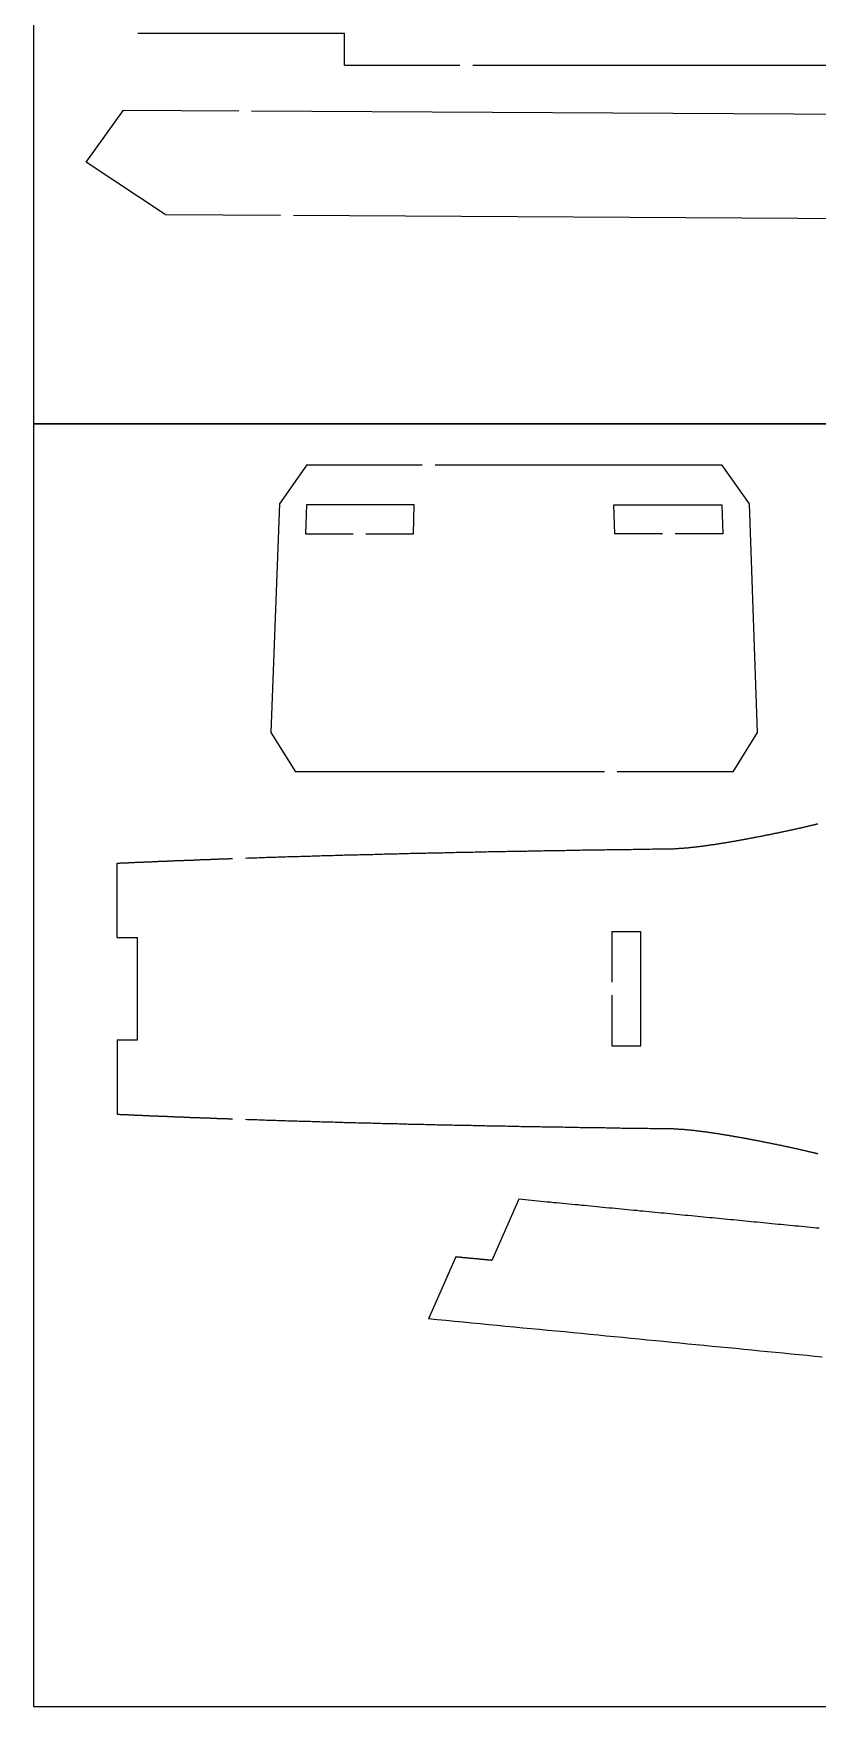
# Model space of a CAD drawing. Extents: x -513 to 387, y 75 to 375.
# Drawn here: x -512.8 to -451.7, y 75.3 to 205.7 of the extents above; entities that cross this region are included whole.
import ezdxf

# ---------------------------------------------------------------- set-up
doc = ezdxf.new("R2010")
doc.units = 0
doc.layers.get('0').update_dxf_attribs({"linetype": 'CONTINUOUS'})
doc.layers.add('CADRE', color=1, linetype='CONTINUOUS')

msp = doc.modelspace()

# ---------------------------------------------------------------- linework, layer by layer
for p, q in [((-488.57, 205.68), (-504.68, 205.68)), ((-488.57, 203.2), (-488.57, 205.68)), ((-488.57, 203.2), (-479.57, 203.2)), ((-478.57, 203.2), (-433.83, 203.2)), ((-508.71, 195.65), (-505.81, 199.71)), ((-505.81, 199.71), (-496.81, 199.65)), ((-495.81, 199.65), (-426.81, 199.25)), ((-502.55, 191.57), (-508.71, 195.65)), ((-502.55, 191.57), (-493.55, 191.51)), ((-492.55, 191.51), (-423.55, 191.11)), ((-491.51, 172.05), (-493.65, 169.01)), ((-491.51, 172.05), (-482.51, 172.05)), ((-481.51, 172.05), (-459.18, 172.05)), ((-459.18, 172.05), (-457.04, 169.01)), ((-493.65, 169.01), (-494.3, 151.18)), ((-491.53, 168.93), (-491.62, 166.67)), ((-483.13, 168.93), (-491.53, 168.93)), ((-483.18, 166.67), (-483.13, 168.93)), ((-467.57, 168.93), (-459.16, 168.93)), ((-467.51, 166.67), (-467.57, 168.93)), ((-459.16, 168.93), (-459.08, 166.67)), ((-457.04, 169.01), (-456.4, 151.18)), ((-491.62, 166.67), (-487.9, 166.67)), ((-486.9, 166.67), (-483.18, 166.67)), ((-463.79, 166.67), (-467.51, 166.67)), ((-459.08, 166.67), (-462.79, 166.67)), ((-494.3, 151.18), (-492.38, 148.13)), ((-456.4, 151.18), (-458.31, 148.13)), ((-468.31, 148.13), (-492.38, 148.13)), ((-458.31, 148.13), (-467.31, 148.13)), ((-506.29, 135.2), (-506.29, 141)), ((-467.74, 135.68), (-465.47, 135.68)), ((-467.74, 135.68), (-467.74, 131.72)), ((-465.47, 126.76), (-465.47, 135.68)), ((-506.29, 135.2), (-504.7, 135.2)), ((-504.7, 127.23), (-504.7, 135.2)), ((-467.74, 130.72), (-467.74, 126.76)), ((-506.29, 127.23), (-504.7, 127.23)), ((-506.29, 127.23), (-506.29, 121.43)), ((-467.74, 126.76), (-465.47, 126.76)), ((-474.98, 114.8), (-477.09, 110.04)), ((-479.89, 110.31), (-482.02, 105.48))]:
    msp.add_line(p, q)
for points in [[(-463.28, 142.12, 0), (-463.24, 142.12, 0), (-463.2, 142.12, 0), (-463.16, 142.13, 0), (-463.12, 142.13, 0), (-463.08, 142.13, 0), (-463.04, 142.13, 0), (-463, 142.13, 0), (-462.96, 142.13, 0), (-462.92, 142.13, 0), (-462.88, 142.13, 0), (-462.83, 142.14, 0), (-462.79, 142.14, 0), (-462.75, 142.14, 0), (-462.71, 142.14, 0), (-462.67, 142.15, 0), (-462.62, 142.15, 0), (-462.58, 142.15, 0), (-462.54, 142.15, 0), (-462.49, 142.16, 0), (-462.45, 142.16, 0), (-462.41, 142.16, 0), (-462.36, 142.16, 0), (-462.32, 142.17, 0), (-462.27, 142.17, 0), (-462.23, 142.17, 0), (-462.19, 142.18, 0), (-462.14, 142.18, 0), (-462.1, 142.19, 0), (-462.05, 142.19, 0), (-462.01, 142.19, 0), (-461.96, 142.2, 0), (-461.92, 142.2, 0), (-461.87, 142.21, 0), (-461.82, 142.21, 0), (-461.78, 142.21, 0), (-461.73, 142.22, 0), (-461.69, 142.22, 0), (-461.64, 142.23, 0), (-461.59, 142.23, 0), (-461.55, 142.24, 0), (-461.5, 142.24, 0), (-461.45, 142.25, 0), (-461.41, 142.25, 0), (-461.36, 142.26, 0), (-461.31, 142.26, 0), (-461.26, 142.27, 0), (-461.22, 142.27, 0), (-461.17, 142.28, 0), (-461.12, 142.28, 0), (-461.07, 142.29, 0), (-461.03, 142.29, 0), (-460.98, 142.3, 0), (-460.93, 142.31, 0), (-460.88, 142.31, 0), (-460.83, 142.32, 0), (-460.79, 142.32, 0), (-460.74, 142.33, 0), (-460.69, 142.34, 0), (-460.64, 142.34, 0), (-460.59, 142.35, 0), (-460.54, 142.36, 0), (-460.5, 142.36, 0), (-460.45, 142.37, 0), (-460.4, 142.38, 0), (-460.35, 142.38, 0), (-460.3, 142.39, 0), (-460.25, 142.4, 0), (-460.2, 142.4, 0), (-460.15, 142.41, 0), (-460.1, 142.42, 0), (-460.06, 142.42, 0), (-460.01, 142.43, 0), (-459.96, 142.44, 0), (-459.91, 142.45, 0), (-459.86, 142.45, 0), (-459.81, 142.46, 0), (-459.76, 142.47, 0), (-459.71, 142.47, 0), (-459.66, 142.48, 0), (-459.61, 142.49, 0), (-459.56, 142.5, 0), (-459.51, 142.5, 0), (-459.46, 142.51, 0), (-459.41, 142.52, 0), (-459.36, 142.53, 0), (-459.31, 142.54, 0), (-459.26, 142.54, 0), (-459.22, 142.55, 0), (-459.17, 142.56, 0), (-459.12, 142.57, 0), (-459.07, 142.58, 0), (-459.02, 142.58, 0), (-458.97, 142.59, 0), (-458.92, 142.6, 0), (-458.87, 142.61, 0), (-458.82, 142.62, 0), (-458.77, 142.62, 0), (-458.72, 142.63, 0), (-458.67, 142.64, 0), (-458.62, 142.65, 0), (-458.58, 142.66, 0), (-458.53, 142.67, 0), (-458.48, 142.67, 0), (-458.43, 142.68, 0), (-458.38, 142.69, 0), (-458.33, 142.7, 0), (-458.28, 142.71, 0), (-458.23, 142.72, 0), (-458.19, 142.72, 0), (-458.14, 142.73, 0), (-458.09, 142.74, 0), (-458.04, 142.75, 0), (-457.99, 142.76, 0), (-457.94, 142.77, 0), (-457.9, 142.78, 0), (-457.85, 142.78, 0), (-457.8, 142.79, 0), (-457.75, 142.8, 0), (-457.7, 142.81, 0), (-457.65, 142.82, 0), (-457.6, 142.83, 0), (-457.55, 142.84, 0), (-457.5, 142.85, 0), (-457.45, 142.86, 0), (-457.4, 142.87, 0), (-457.35, 142.87, 0), (-457.3, 142.88, 0), (-457.25, 142.89, 0), (-457.2, 142.9, 0), (-457.15, 142.91, 0), (-457.1, 142.92, 0), (-457.05, 142.93, 0), (-457, 142.94, 0), (-456.94, 142.95, 0), (-456.89, 142.96, 0), (-456.84, 142.97, 0), (-456.79, 142.98, 0), (-456.74, 142.99, 0), (-456.68, 143, 0), (-456.63, 143.01, 0), (-456.58, 143.02, 0), (-456.52, 143.03, 0), (-456.47, 143.04, 0), (-456.42, 143.05, 0), (-456.37, 143.06, 0), (-456.31, 143.07, 0), (-456.26, 143.08, 0), (-456.21, 143.09, 0), (-456.15, 143.1, 0), (-456.1, 143.11, 0), (-456.05, 143.12, 0), (-455.99, 143.13, 0), (-455.94, 143.14, 0), (-455.88, 143.16, 0), (-455.83, 143.16, 0), (-455.78, 143.18, 0), (-455.72, 143.19, 0), (-455.67, 143.2, 0), (-455.61, 143.21, 0), (-455.56, 143.22, 0), (-455.5, 143.23, 0), (-455.45, 143.24, 0), (-455.4, 143.25, 0), (-455.34, 143.26, 0), (-455.29, 143.27, 0), (-455.23, 143.28, 0), (-455.18, 143.3, 0), (-455.13, 143.31, 0), (-455.07, 143.32, 0), (-455.02, 143.33, 0), (-454.96, 143.34, 0), (-454.91, 143.35, 0), (-454.86, 143.36, 0), (-454.8, 143.37, 0), (-454.75, 143.38, 0), (-454.69, 143.4, 0), (-454.64, 143.41, 0), (-454.58, 143.42, 0), (-454.53, 143.43, 0), (-454.48, 143.44, 0), (-454.42, 143.45, 0), (-454.37, 143.46, 0), (-454.32, 143.47, 0), (-454.26, 143.49, 0), (-454.21, 143.5, 0), (-454.16, 143.51, 0), (-454.1, 143.52, 0), (-454.05, 143.53, 0), (-454, 143.54, 0), (-453.94, 143.56, 0), (-453.89, 143.57, 0), (-453.84, 143.58, 0), (-453.79, 143.59, 0), (-453.73, 143.6, 0), (-453.68, 143.61, 0), (-453.63, 143.62, 0), (-453.58, 143.63, 0), (-453.52, 143.65, 0), (-453.47, 143.66, 0), (-453.42, 143.67, 0), (-453.37, 143.68, 0), (-453.32, 143.69, 0), (-453.27, 143.7, 0), (-453.22, 143.72, 0), (-453.17, 143.73, 0), (-453.12, 143.74, 0), (-453.06, 143.75, 0), (-453.01, 143.76, 0), (-452.96, 143.77, 0), (-452.92, 143.78, 0), (-452.87, 143.79, 0), (-452.82, 143.81, 0), (-452.77, 143.82, 0), (-452.72, 143.83, 0), (-452.67, 143.84, 0), (-452.62, 143.85, 0), (-452.57, 143.86, 0), (-452.52, 143.87, 0), (-452.48, 143.88, 0), (-452.43, 143.9, 0), (-452.38, 143.91, 0), (-452.33, 143.92, 0), (-452.29, 143.93, 0)], [(-452.29, 143.93, 0), (-452.25, 143.94, 0), (-452.22, 143.95, 0), (-452.18, 143.96, 0), (-452.15, 143.96, 0), (-452.11, 143.97, 0), (-452.07, 143.98, 0), (-452.04, 143.99, 0), (-452, 144, 0), (-451.97, 144.01, 0), (-451.93, 144.01, 0), (-451.89, 144.02, 0), (-451.86, 144.03, 0), (-451.82, 144.04, 0), (-451.79, 144.05, 0), (-451.75, 144.06, 0), (-451.71, 144.06, 0), (-451.68, 144.07, 0)], [(-506.29, 141, 0), (-506.25, 141.01, 0), (-506.2, 141.01, 0), (-506.17, 141.01, 0), (-506.13, 141.01, 0), (-506.09, 141.01, 0), (-506.05, 141.01, 0), (-506.01, 141.02, 0), (-505.97, 141.02, 0), (-505.93, 141.02, 0), (-505.89, 141.02, 0), (-505.85, 141.02, 0), (-505.81, 141.03, 0), (-505.77, 141.03, 0), (-505.73, 141.03, 0), (-505.69, 141.03, 0), (-505.65, 141.03, 0), (-505.61, 141.03, 0), (-505.57, 141.04, 0), (-505.53, 141.04, 0), (-505.49, 141.04, 0), (-505.45, 141.04, 0), (-505.41, 141.04, 0), (-505.37, 141.05, 0), (-505.33, 141.05, 0), (-505.29, 141.05, 0), (-505.25, 141.05, 0), (-505.21, 141.05, 0), (-505.17, 141.06, 0), (-505.13, 141.06, 0), (-505.09, 141.06, 0), (-505.05, 141.06, 0), (-505.01, 141.06, 0), (-504.97, 141.06, 0), (-504.93, 141.06, 0), (-504.89, 141.07, 0), (-504.85, 141.07, 0), (-504.81, 141.07, 0), (-504.77, 141.07, 0), (-504.73, 141.07, 0), (-504.69, 141.08, 0), (-504.65, 141.08, 0), (-504.61, 141.08, 0), (-504.57, 141.08, 0), (-504.53, 141.08, 0), (-504.49, 141.09, 0), (-504.45, 141.09, 0), (-504.41, 141.09, 0), (-504.37, 141.09, 0), (-504.33, 141.09, 0), (-504.29, 141.09, 0), (-504.25, 141.09, 0), (-504.2, 141.1, 0), (-504.17, 141.1, 0), (-504.12, 141.1, 0), (-504.08, 141.1, 0), (-504.05, 141.1, 0), (-504, 141.1, 0), (-503.96, 141.11, 0), (-503.92, 141.11, 0), (-503.88, 141.11, 0), (-503.84, 141.11, 0), (-503.8, 141.11, 0), (-503.76, 141.12, 0), (-503.72, 141.12, 0), (-503.68, 141.12, 0), (-503.64, 141.12, 0), (-503.6, 141.12, 0), (-503.56, 141.12, 0), (-503.52, 141.13, 0), (-503.48, 141.13, 0), (-503.44, 141.13, 0), (-503.4, 141.13, 0), (-503.36, 141.13, 0), (-503.32, 141.13, 0), (-503.28, 141.14, 0), (-503.24, 141.14, 0), (-503.2, 141.14, 0), (-503.16, 141.14, 0), (-503.12, 141.14, 0), (-503.08, 141.15, 0), (-503.04, 141.15, 0), (-503, 141.15, 0), (-502.96, 141.15, 0), (-502.92, 141.15, 0), (-502.88, 141.15, 0), (-502.84, 141.16, 0), (-502.8, 141.16, 0), (-502.76, 141.16, 0), (-502.72, 141.16, 0), (-502.68, 141.16, 0), (-502.64, 141.16, 0), (-502.6, 141.16, 0), (-502.56, 141.17, 0), (-502.52, 141.17, 0), (-502.48, 141.17, 0), (-502.44, 141.17, 0), (-502.39, 141.17, 0), (-502.36, 141.18, 0), (-502.31, 141.18, 0), (-502.27, 141.18, 0), (-502.23, 141.18, 0), (-502.19, 141.18, 0), (-502.15, 141.18, 0), (-502.11, 141.19, 0), (-502.07, 141.19, 0), (-502.03, 141.19, 0), (-501.99, 141.19, 0), (-501.95, 141.19, 0), (-501.91, 141.19, 0), (-501.87, 141.19, 0), (-501.83, 141.2, 0), (-501.79, 141.2, 0), (-501.75, 141.2, 0), (-501.71, 141.2, 0), (-501.67, 141.2, 0), (-501.63, 141.2, 0), (-501.59, 141.21, 0), (-501.55, 141.21, 0), (-501.51, 141.21, 0), (-501.47, 141.21, 0), (-501.43, 141.21, 0), (-501.39, 141.21, 0), (-501.35, 141.22, 0), (-501.31, 141.22, 0), (-501.26, 141.22, 0), (-501.22, 141.22, 0), (-501.18, 141.22, 0), (-501.14, 141.22, 0), (-501.1, 141.22, 0), (-501.06, 141.23, 0), (-501.02, 141.23, 0), (-500.98, 141.23, 0), (-500.94, 141.23, 0), (-500.9, 141.23, 0), (-500.86, 141.24, 0), (-500.82, 141.24, 0), (-500.78, 141.24, 0), (-500.74, 141.24, 0), (-500.7, 141.24, 0), (-500.66, 141.24, 0), (-500.62, 141.24, 0), (-500.58, 141.25, 0), (-500.54, 141.25, 0), (-500.5, 141.25, 0), (-500.46, 141.25, 0), (-500.42, 141.25, 0), (-500.38, 141.25, 0), (-500.33, 141.25, 0), (-500.29, 141.26, 0), (-500.25, 141.26, 0), (-500.21, 141.26, 0), (-500.17, 141.26, 0), (-500.13, 141.26, 0), (-500.09, 141.26, 0), (-500.05, 141.27, 0), (-500.01, 141.27, 0), (-499.97, 141.27, 0), (-499.93, 141.27, 0), (-499.89, 141.27, 0), (-499.85, 141.27, 0), (-499.81, 141.28, 0), (-499.77, 141.28, 0), (-499.73, 141.28, 0), (-499.69, 141.28, 0), (-499.65, 141.28, 0), (-499.61, 141.28, 0), (-499.56, 141.28, 0), (-499.52, 141.29, 0), (-499.48, 141.29, 0), (-499.44, 141.29, 0), (-499.4, 141.29, 0), (-499.36, 141.29, 0), (-499.32, 141.29, 0), (-499.28, 141.29, 0), (-499.24, 141.3, 0), (-499.2, 141.3, 0), (-499.16, 141.3, 0), (-499.12, 141.3, 0), (-499.08, 141.3, 0), (-499.04, 141.3, 0), (-499, 141.31, 0), (-498.96, 141.31, 0), (-498.92, 141.31, 0), (-498.88, 141.31, 0), (-498.83, 141.31, 0), (-498.79, 141.31, 0), (-498.75, 141.31, 0), (-498.71, 141.32, 0), (-498.67, 141.32, 0), (-498.63, 141.32, 0), (-498.59, 141.32, 0), (-498.55, 141.32, 0), (-498.51, 141.32, 0), (-498.47, 141.32, 0), (-498.43, 141.33, 0), (-498.39, 141.33, 0), (-498.35, 141.33, 0), (-498.31, 141.33, 0), (-498.27, 141.33, 0), (-498.23, 141.33, 0), (-498.19, 141.34, 0), (-498.14, 141.34, 0), (-498.1, 141.34, 0), (-498.06, 141.34, 0), (-498.02, 141.34, 0), (-497.98, 141.34, 0), (-497.94, 141.34, 0), (-497.9, 141.34, 0), (-497.86, 141.35, 0), (-497.82, 141.35, 0), (-497.78, 141.35, 0), (-497.74, 141.35, 0), (-497.7, 141.35, 0), (-497.66, 141.35, 0), (-497.62, 141.35, 0), (-497.58, 141.36, 0), (-497.54, 141.36, 0), (-497.5, 141.36, 0), (-497.45, 141.36, 0), (-497.41, 141.36, 0), (-497.37, 141.36, 0), (-497.33, 141.37, 0), (-497.29, 141.37, 0)], [(-496.29, 141.4, 0), (-496.14, 141.41, 0), (-496, 141.41, 0), (-495.85, 141.42, 0), (-495.7, 141.42, 0), (-495.55, 141.43, 0), (-495.4, 141.43, 0), (-495.25, 141.44, 0), (-495.1, 141.44, 0), (-494.95, 141.45, 0), (-494.8, 141.45, 0), (-494.65, 141.46, 0), (-494.5, 141.46, 0), (-494.36, 141.47, 0), (-494.21, 141.47, 0), (-494.06, 141.47, 0), (-493.91, 141.48, 0), (-493.76, 141.49, 0), (-493.61, 141.49, 0), (-493.46, 141.49, 0), (-493.31, 141.5, 0), (-493.16, 141.5, 0), (-493.01, 141.51, 0), (-492.87, 141.51, 0), (-492.72, 141.52, 0), (-492.57, 141.52, 0), (-492.42, 141.53, 0), (-492.27, 141.53, 0), (-492.12, 141.53, 0), (-491.97, 141.54, 0), (-491.82, 141.54, 0), (-491.68, 141.55, 0), (-491.53, 141.55, 0), (-491.38, 141.56, 0), (-491.23, 141.56, 0), (-491.08, 141.57, 0), (-490.93, 141.57, 0), (-490.79, 141.57, 0), (-490.64, 141.58, 0), (-490.49, 141.58, 0), (-490.34, 141.59, 0), (-490.19, 141.59, 0), (-490.04, 141.6, 0), (-489.89, 141.6, 0), (-489.75, 141.6, 0), (-489.6, 141.61, 0), (-489.45, 141.61, 0), (-489.3, 141.62, 0), (-489.15, 141.62, 0), (-489.01, 141.62, 0), (-488.86, 141.63, 0), (-488.71, 141.63, 0), (-488.56, 141.64, 0), (-488.42, 141.64, 0), (-488.27, 141.65, 0), (-488.12, 141.65, 0), (-487.97, 141.65, 0), (-487.83, 141.66, 0), (-487.68, 141.66, 0), (-487.53, 141.66, 0), (-487.38, 141.67, 0), (-487.24, 141.67, 0), (-487.09, 141.68, 0), (-486.94, 141.68, 0), (-486.8, 141.68, 0), (-486.65, 141.69, 0), (-486.5, 141.69, 0), (-486.36, 141.69, 0), (-486.21, 141.7, 0), (-486.06, 141.7, 0), (-485.92, 141.71, 0), (-485.77, 141.71, 0), (-485.62, 141.71, 0), (-485.48, 141.72, 0), (-485.33, 141.72, 0), (-485.19, 141.72, 0), (-485.04, 141.73, 0), (-484.89, 141.73, 0), (-484.74, 141.74, 0), (-484.6, 141.74, 0), (-484.45, 141.74, 0), (-484.3, 141.75, 0), (-484.16, 141.75, 0), (-484.01, 141.75, 0), (-483.86, 141.76, 0), (-483.71, 141.76, 0), (-483.57, 141.76, 0), (-483.42, 141.77, 0), (-483.27, 141.77, 0), (-483.13, 141.77, 0), (-482.98, 141.78, 0), (-482.83, 141.78, 0), (-482.68, 141.78, 0), (-482.54, 141.79, 0), (-482.39, 141.79, 0), (-482.24, 141.79, 0), (-482.09, 141.8, 0), (-481.94, 141.8, 0), (-481.8, 141.8, 0), (-481.65, 141.81, 0), (-481.5, 141.81, 0), (-481.35, 141.81, 0), (-481.2, 141.82, 0), (-481.06, 141.82, 0), (-480.91, 141.82, 0), (-480.76, 141.83, 0), (-480.61, 141.83, 0), (-480.46, 141.83, 0), (-480.32, 141.84, 0), (-480.17, 141.84, 0), (-480.02, 141.84, 0), (-479.87, 141.85, 0), (-479.72, 141.85, 0), (-479.58, 141.85, 0), (-479.43, 141.85, 0), (-479.28, 141.86, 0), (-479.13, 141.86, 0), (-478.98, 141.86, 0), (-478.83, 141.87, 0), (-478.69, 141.87, 0), (-478.54, 141.87, 0), (-478.39, 141.88, 0), (-478.24, 141.88, 0), (-478.09, 141.88, 0), (-477.94, 141.88, 0), (-477.79, 141.89, 0), (-477.64, 141.89, 0), (-477.5, 141.89, 0), (-477.35, 141.9, 0), (-477.2, 141.9, 0), (-477.05, 141.9, 0), (-476.9, 141.91, 0), (-476.75, 141.91, 0), (-476.6, 141.91, 0), (-476.46, 141.91, 0), (-476.31, 141.92, 0), (-476.16, 141.92, 0), (-476.01, 141.92, 0), (-475.86, 141.93, 0), (-475.71, 141.93, 0), (-475.56, 141.93, 0), (-475.41, 141.93, 0), (-475.27, 141.94, 0), (-475.12, 141.94, 0), (-474.97, 141.94, 0), (-474.82, 141.94, 0), (-474.67, 141.95, 0), (-474.52, 141.95, 0), (-474.37, 141.95, 0), (-474.22, 141.96, 0), (-474.07, 141.96, 0), (-473.93, 141.96, 0), (-473.78, 141.96, 0), (-473.63, 141.97, 0), (-473.48, 141.97, 0), (-473.33, 141.97, 0), (-473.18, 141.97, 0), (-473.03, 141.98, 0), (-472.88, 141.98, 0), (-472.74, 141.98, 0), (-472.59, 141.98, 0), (-472.44, 141.99, 0), (-472.29, 141.99, 0), (-472.14, 141.99, 0), (-471.99, 141.99, 0), (-471.85, 142, 0), (-471.7, 142, 0), (-471.55, 142, 0), (-471.4, 142, 0), (-471.25, 142.01, 0), (-471.1, 142.01, 0), (-470.95, 142.01, 0), (-470.81, 142.01, 0), (-470.66, 142.02, 0), (-470.51, 142.02, 0), (-470.36, 142.02, 0), (-470.21, 142.02, 0), (-470.06, 142.03, 0), (-469.91, 142.03, 0), (-469.77, 142.03, 0), (-469.62, 142.03, 0), (-469.47, 142.03, 0), (-469.32, 142.04, 0), (-469.17, 142.04, 0), (-469.02, 142.04, 0), (-468.88, 142.04, 0), (-468.73, 142.05, 0), (-468.58, 142.05, 0), (-468.43, 142.05, 0), (-468.28, 142.05, 0), (-468.14, 142.06, 0), (-467.99, 142.06, 0), (-467.84, 142.06, 0), (-467.69, 142.06, 0), (-467.55, 142.06, 0), (-467.4, 142.07, 0), (-467.25, 142.07, 0), (-467.1, 142.07, 0), (-466.95, 142.07, 0), (-466.81, 142.07, 0), (-466.66, 142.08, 0), (-466.51, 142.08, 0), (-466.36, 142.08, 0), (-466.22, 142.08, 0), (-466.07, 142.09, 0), (-465.92, 142.09, 0), (-465.77, 142.09, 0), (-465.63, 142.09, 0), (-465.48, 142.09, 0), (-465.33, 142.1, 0), (-465.19, 142.1, 0), (-465.04, 142.1, 0), (-464.89, 142.1, 0), (-464.74, 142.1, 0), (-464.6, 142.11, 0), (-464.45, 142.11, 0), (-464.3, 142.11, 0), (-464.16, 142.11, 0), (-464.01, 142.11, 0), (-463.86, 142.12, 0), (-463.72, 142.12, 0), (-463.57, 142.12, 0), (-463.43, 142.12, 0), (-463.28, 142.12, 0)], [(-506.29, 121.43, 0), (-506.25, 121.43, 0), (-506.2, 121.43, 0), (-506.17, 121.43, 0), (-506.13, 121.43, 0), (-506.09, 121.42, 0), (-506.05, 121.42, 0), (-506.01, 121.42, 0), (-505.97, 121.42, 0), (-505.93, 121.42, 0), (-505.89, 121.42, 0), (-505.85, 121.41, 0), (-505.81, 121.41, 0), (-505.77, 121.41, 0), (-505.73, 121.41, 0), (-505.69, 121.41, 0), (-505.65, 121.41, 0), (-505.61, 121.4, 0), (-505.57, 121.4, 0), (-505.53, 121.4, 0), (-505.49, 121.4, 0), (-505.45, 121.4, 0), (-505.41, 121.39, 0), (-505.37, 121.39, 0), (-505.33, 121.39, 0), (-505.29, 121.39, 0), (-505.25, 121.39, 0), (-505.21, 121.39, 0), (-505.17, 121.38, 0), (-505.13, 121.38, 0), (-505.09, 121.38, 0), (-505.05, 121.38, 0), (-505.01, 121.38, 0), (-504.97, 121.38, 0), (-504.93, 121.37, 0), (-504.89, 121.37, 0), (-504.85, 121.37, 0), (-504.81, 121.37, 0), (-504.77, 121.37, 0), (-504.73, 121.36, 0), (-504.69, 121.36, 0), (-504.65, 121.36, 0), (-504.61, 121.36, 0), (-504.57, 121.36, 0), (-504.53, 121.36, 0), (-504.49, 121.35, 0), (-504.45, 121.35, 0), (-504.41, 121.35, 0), (-504.37, 121.35, 0), (-504.33, 121.35, 0), (-504.29, 121.34, 0), (-504.25, 121.34, 0), (-504.2, 121.34, 0), (-504.17, 121.34, 0), (-504.12, 121.34, 0), (-504.08, 121.34, 0), (-504.05, 121.33, 0), (-504, 121.33, 0), (-503.96, 121.33, 0), (-503.92, 121.33, 0), (-503.88, 121.33, 0), (-503.84, 121.33, 0), (-503.8, 121.32, 0), (-503.76, 121.32, 0), (-503.72, 121.32, 0), (-503.68, 121.32, 0), (-503.64, 121.32, 0), (-503.6, 121.31, 0), (-503.56, 121.31, 0), (-503.52, 121.31, 0), (-503.48, 121.31, 0), (-503.44, 121.31, 0), (-503.4, 121.31, 0), (-503.36, 121.31, 0), (-503.32, 121.3, 0), (-503.28, 121.3, 0), (-503.24, 121.3, 0), (-503.2, 121.3, 0), (-503.16, 121.3, 0), (-503.12, 121.3, 0), (-503.08, 121.29, 0), (-503.04, 121.29, 0), (-503, 121.29, 0), (-502.96, 121.29, 0), (-502.92, 121.29, 0), (-502.88, 121.28, 0), (-502.84, 121.28, 0), (-502.8, 121.28, 0), (-502.76, 121.28, 0), (-502.72, 121.28, 0), (-502.68, 121.28, 0), (-502.64, 121.28, 0), (-502.6, 121.27, 0), (-502.56, 121.27, 0), (-502.52, 121.27, 0), (-502.48, 121.27, 0), (-502.44, 121.27, 0), (-502.39, 121.27, 0), (-502.36, 121.26, 0), (-502.31, 121.26, 0), (-502.27, 121.26, 0), (-502.23, 121.26, 0), (-502.19, 121.26, 0), (-502.15, 121.25, 0), (-502.11, 121.25, 0), (-502.07, 121.25, 0), (-502.03, 121.25, 0), (-501.99, 121.25, 0), (-501.95, 121.25, 0), (-501.91, 121.25, 0), (-501.87, 121.24, 0), (-501.83, 121.24, 0), (-501.79, 121.24, 0), (-501.75, 121.24, 0), (-501.71, 121.24, 0), (-501.67, 121.24, 0), (-501.63, 121.23, 0), (-501.59, 121.23, 0), (-501.55, 121.23, 0), (-501.51, 121.23, 0), (-501.47, 121.23, 0), (-501.43, 121.23, 0), (-501.39, 121.22, 0), (-501.35, 121.22, 0), (-501.31, 121.22, 0), (-501.26, 121.22, 0), (-501.22, 121.22, 0), (-501.18, 121.22, 0), (-501.14, 121.22, 0), (-501.1, 121.21, 0), (-501.06, 121.21, 0), (-501.02, 121.21, 0), (-500.98, 121.21, 0), (-500.94, 121.21, 0), (-500.9, 121.2, 0), (-500.86, 121.2, 0), (-500.82, 121.2, 0), (-500.78, 121.2, 0), (-500.74, 121.2, 0), (-500.7, 121.2, 0), (-500.66, 121.2, 0), (-500.62, 121.19, 0), (-500.58, 121.19, 0), (-500.54, 121.19, 0), (-500.5, 121.19, 0), (-500.46, 121.19, 0), (-500.42, 121.19, 0), (-500.38, 121.19, 0), (-500.33, 121.18, 0), (-500.29, 121.18, 0), (-500.25, 121.18, 0), (-500.21, 121.18, 0), (-500.17, 121.18, 0), (-500.13, 121.17, 0), (-500.09, 121.17, 0), (-500.05, 121.17, 0), (-500.01, 121.17, 0), (-499.97, 121.17, 0), (-499.93, 121.17, 0), (-499.89, 121.17, 0), (-499.85, 121.17, 0), (-499.81, 121.16, 0), (-499.77, 121.16, 0), (-499.73, 121.16, 0), (-499.69, 121.16, 0), (-499.65, 121.16, 0), (-499.61, 121.16, 0), (-499.56, 121.15, 0), (-499.52, 121.15, 0), (-499.48, 121.15, 0), (-499.44, 121.15, 0), (-499.4, 121.15, 0), (-499.36, 121.15, 0), (-499.32, 121.14, 0), (-499.28, 121.14, 0), (-499.24, 121.14, 0), (-499.2, 121.14, 0), (-499.16, 121.14, 0), (-499.12, 121.14, 0), (-499.08, 121.14, 0), (-499.04, 121.13, 0), (-499, 121.13, 0), (-498.96, 121.13, 0), (-498.92, 121.13, 0), (-498.88, 121.13, 0), (-498.83, 121.13, 0), (-498.79, 121.12, 0), (-498.75, 121.12, 0), (-498.71, 121.12, 0), (-498.67, 121.12, 0), (-498.63, 121.12, 0), (-498.59, 121.12, 0), (-498.55, 121.12, 0), (-498.51, 121.11, 0), (-498.47, 121.11, 0), (-498.43, 121.11, 0), (-498.39, 121.11, 0), (-498.35, 121.11, 0), (-498.31, 121.11, 0), (-498.27, 121.11, 0), (-498.23, 121.11, 0), (-498.19, 121.1, 0), (-498.14, 121.1, 0), (-498.1, 121.1, 0), (-498.06, 121.1, 0), (-498.02, 121.1, 0), (-497.98, 121.1, 0), (-497.94, 121.09, 0), (-497.9, 121.09, 0), (-497.86, 121.09, 0), (-497.82, 121.09, 0), (-497.78, 121.09, 0), (-497.74, 121.09, 0), (-497.7, 121.09, 0), (-497.66, 121.08, 0), (-497.62, 121.08, 0), (-497.58, 121.08, 0), (-497.54, 121.08, 0), (-497.5, 121.08, 0), (-497.45, 121.08, 0), (-497.41, 121.08, 0), (-497.37, 121.07, 0), (-497.33, 121.07, 0), (-497.29, 121.07, 0)], [(-496.29, 121.04, 0), (-496.14, 121.03, 0), (-496, 121.03, 0), (-495.85, 121.02, 0), (-495.7, 121.02, 0), (-495.55, 121.01, 0), (-495.4, 121.01, 0), (-495.25, 121, 0), (-495.1, 121, 0), (-494.95, 120.99, 0), (-494.8, 120.99, 0), (-494.65, 120.98, 0), (-494.5, 120.98, 0), (-494.36, 120.97, 0), (-494.21, 120.97, 0), (-494.06, 120.96, 0), (-493.91, 120.96, 0), (-493.76, 120.95, 0), (-493.61, 120.95, 0), (-493.46, 120.94, 0), (-493.31, 120.94, 0), (-493.16, 120.94, 0), (-493.01, 120.93, 0), (-492.87, 120.93, 0), (-492.72, 120.92, 0), (-492.57, 120.92, 0), (-492.42, 120.91, 0), (-492.27, 120.91, 0), (-492.12, 120.9, 0), (-491.97, 120.9, 0), (-491.82, 120.89, 0), (-491.68, 120.89, 0), (-491.53, 120.89, 0), (-491.38, 120.88, 0), (-491.23, 120.88, 0), (-491.08, 120.87, 0), (-490.93, 120.87, 0), (-490.79, 120.86, 0), (-490.64, 120.86, 0), (-490.49, 120.86, 0), (-490.34, 120.85, 0), (-490.19, 120.85, 0), (-490.04, 120.84, 0), (-489.89, 120.84, 0), (-489.75, 120.83, 0), (-489.6, 120.83, 0), (-489.45, 120.83, 0), (-489.3, 120.82, 0), (-489.15, 120.82, 0), (-489.01, 120.81, 0), (-488.86, 120.81, 0), (-488.71, 120.81, 0), (-488.56, 120.8, 0), (-488.42, 120.8, 0), (-488.27, 120.79, 0), (-488.12, 120.79, 0), (-487.97, 120.78, 0), (-487.83, 120.78, 0), (-487.68, 120.78, 0), (-487.53, 120.77, 0), (-487.38, 120.77, 0), (-487.24, 120.77, 0), (-487.09, 120.76, 0), (-486.94, 120.76, 0), (-486.8, 120.75, 0), (-486.65, 120.75, 0), (-486.5, 120.75, 0), (-486.36, 120.74, 0), (-486.21, 120.74, 0), (-486.06, 120.73, 0), (-485.92, 120.73, 0), (-485.77, 120.73, 0), (-485.62, 120.72, 0), (-485.48, 120.72, 0), (-485.33, 120.72, 0), (-485.19, 120.71, 0), (-485.04, 120.71, 0), (-484.89, 120.71, 0), (-484.74, 120.7, 0), (-484.6, 120.7, 0), (-484.45, 120.7, 0), (-484.3, 120.69, 0), (-484.16, 120.69, 0), (-484.01, 120.69, 0), (-483.86, 120.68, 0), (-483.71, 120.68, 0), (-483.57, 120.67, 0), (-483.42, 120.67, 0), (-483.27, 120.67, 0), (-483.13, 120.66, 0), (-482.98, 120.66, 0), (-482.83, 120.66, 0), (-482.68, 120.65, 0), (-482.54, 120.65, 0), (-482.39, 120.65, 0), (-482.24, 120.64, 0), (-482.09, 120.64, 0), (-481.94, 120.64, 0), (-481.8, 120.63, 0), (-481.65, 120.63, 0), (-481.5, 120.63, 0), (-481.35, 120.62, 0), (-481.2, 120.62, 0), (-481.06, 120.62, 0), (-480.91, 120.61, 0), (-480.76, 120.61, 0), (-480.61, 120.61, 0), (-480.46, 120.61, 0), (-480.32, 120.6, 0), (-480.17, 120.6, 0), (-480.02, 120.59, 0), (-479.87, 120.59, 0), (-479.72, 120.59, 0), (-479.58, 120.59, 0), (-479.43, 120.58, 0), (-479.28, 120.58, 0), (-479.13, 120.58, 0), (-478.98, 120.57, 0), (-478.83, 120.57, 0), (-478.69, 120.57, 0), (-478.54, 120.56, 0), (-478.39, 120.56, 0), (-478.24, 120.56, 0), (-478.09, 120.56, 0), (-477.94, 120.55, 0), (-477.79, 120.55, 0), (-477.64, 120.55, 0), (-477.5, 120.54, 0), (-477.35, 120.54, 0), (-477.2, 120.54, 0), (-477.05, 120.53, 0), (-476.9, 120.53, 0), (-476.75, 120.53, 0), (-476.6, 120.53, 0), (-476.46, 120.52, 0), (-476.31, 120.52, 0), (-476.16, 120.52, 0), (-476.01, 120.52, 0), (-475.86, 120.51, 0), (-475.71, 120.51, 0), (-475.56, 120.51, 0), (-475.41, 120.5, 0), (-475.27, 120.5, 0), (-475.12, 120.5, 0), (-474.97, 120.5, 0), (-474.82, 120.49, 0), (-474.67, 120.49, 0), (-474.52, 120.49, 0), (-474.37, 120.48, 0), (-474.22, 120.48, 0), (-474.07, 120.48, 0), (-473.93, 120.48, 0), (-473.78, 120.47, 0), (-473.63, 120.47, 0), (-473.48, 120.47, 0), (-473.33, 120.47, 0), (-473.18, 120.46, 0), (-473.03, 120.46, 0), (-472.88, 120.46, 0), (-472.74, 120.46, 0), (-472.59, 120.45, 0), (-472.44, 120.45, 0), (-472.29, 120.45, 0), (-472.14, 120.45, 0), (-471.99, 120.44, 0), (-471.85, 120.44, 0), (-471.7, 120.44, 0), (-471.55, 120.44, 0), (-471.4, 120.43, 0), (-471.25, 120.43, 0), (-471.1, 120.43, 0), (-470.95, 120.43, 0), (-470.81, 120.42, 0), (-470.66, 120.42, 0), (-470.51, 120.42, 0), (-470.36, 120.42, 0), (-470.21, 120.41, 0), (-470.06, 120.41, 0), (-469.91, 120.41, 0), (-469.77, 120.41, 0), (-469.62, 120.41, 0), (-469.47, 120.4, 0), (-469.32, 120.4, 0), (-469.17, 120.4, 0), (-469.02, 120.4, 0), (-468.88, 120.39, 0), (-468.73, 120.39, 0), (-468.58, 120.39, 0), (-468.43, 120.39, 0), (-468.28, 120.39, 0), (-468.14, 120.38, 0), (-467.99, 120.38, 0), (-467.84, 120.38, 0), (-467.69, 120.38, 0), (-467.55, 120.37, 0), (-467.4, 120.37, 0), (-467.25, 120.37, 0), (-467.1, 120.37, 0), (-466.95, 120.36, 0), (-466.81, 120.36, 0), (-466.66, 120.36, 0), (-466.51, 120.36, 0), (-466.36, 120.36, 0), (-466.22, 120.35, 0), (-466.07, 120.35, 0), (-465.92, 120.35, 0), (-465.77, 120.35, 0), (-465.63, 120.35, 0), (-465.48, 120.34, 0), (-465.33, 120.34, 0), (-465.19, 120.34, 0), (-465.04, 120.34, 0), (-464.89, 120.34, 0), (-464.74, 120.33, 0), (-464.6, 120.33, 0), (-464.45, 120.33, 0), (-464.3, 120.33, 0), (-464.16, 120.33, 0), (-464.01, 120.32, 0), (-463.86, 120.32, 0), (-463.72, 120.32, 0), (-463.57, 120.32, 0), (-463.43, 120.32, 0), (-463.28, 120.31, 0)], [(-463.28, 120.31, 0), (-463.24, 120.31, 0), (-463.2, 120.31, 0), (-463.16, 120.31, 0), (-463.12, 120.31, 0), (-463.08, 120.31, 0), (-463.04, 120.31, 0), (-463, 120.31, 0), (-462.96, 120.31, 0), (-462.92, 120.31, 0), (-462.88, 120.3, 0), (-462.83, 120.3, 0), (-462.79, 120.3, 0), (-462.75, 120.3, 0), (-462.71, 120.3, 0), (-462.67, 120.29, 0), (-462.62, 120.29, 0), (-462.58, 120.29, 0), (-462.54, 120.28, 0), (-462.49, 120.28, 0), (-462.45, 120.28, 0), (-462.41, 120.28, 0), (-462.36, 120.27, 0), (-462.32, 120.27, 0), (-462.27, 120.27, 0), (-462.23, 120.26, 0), (-462.19, 120.26, 0), (-462.14, 120.26, 0), (-462.1, 120.25, 0), (-462.05, 120.25, 0), (-462.01, 120.25, 0), (-461.96, 120.24, 0), (-461.92, 120.24, 0), (-461.87, 120.23, 0), (-461.82, 120.23, 0), (-461.78, 120.22, 0), (-461.73, 120.22, 0), (-461.69, 120.22, 0), (-461.64, 120.21, 0), (-461.59, 120.21, 0), (-461.55, 120.2, 0), (-461.5, 120.2, 0), (-461.45, 120.19, 0), (-461.41, 120.19, 0), (-461.36, 120.18, 0), (-461.31, 120.18, 0), (-461.26, 120.17, 0), (-461.22, 120.17, 0), (-461.17, 120.16, 0), (-461.12, 120.15, 0), (-461.07, 120.15, 0), (-461.03, 120.14, 0), (-460.98, 120.14, 0), (-460.93, 120.13, 0), (-460.88, 120.12, 0), (-460.83, 120.12, 0), (-460.79, 120.11, 0), (-460.74, 120.11, 0), (-460.69, 120.1, 0), (-460.64, 120.09, 0), (-460.59, 120.09, 0), (-460.54, 120.08, 0), (-460.5, 120.08, 0), (-460.45, 120.07, 0), (-460.4, 120.06, 0), (-460.35, 120.06, 0), (-460.3, 120.05, 0), (-460.25, 120.04, 0), (-460.2, 120.03, 0), (-460.15, 120.03, 0), (-460.1, 120.02, 0), (-460.06, 120.01, 0), (-460.01, 120.01, 0), (-459.96, 120, 0), (-459.91, 119.99, 0), (-459.86, 119.98, 0), (-459.81, 119.98, 0), (-459.76, 119.97, 0), (-459.71, 119.96, 0), (-459.66, 119.95, 0), (-459.61, 119.95, 0), (-459.56, 119.94, 0), (-459.51, 119.93, 0), (-459.46, 119.92, 0), (-459.41, 119.92, 0), (-459.36, 119.91, 0), (-459.31, 119.9, 0), (-459.26, 119.89, 0), (-459.22, 119.89, 0), (-459.17, 119.88, 0), (-459.12, 119.87, 0), (-459.07, 119.86, 0), (-459.02, 119.85, 0), (-458.97, 119.85, 0), (-458.92, 119.84, 0), (-458.87, 119.83, 0), (-458.82, 119.82, 0), (-458.77, 119.81, 0), (-458.72, 119.81, 0), (-458.67, 119.8, 0), (-458.62, 119.79, 0), (-458.58, 119.78, 0), (-458.53, 119.77, 0), (-458.48, 119.76, 0), (-458.43, 119.76, 0), (-458.38, 119.75, 0), (-458.33, 119.74, 0), (-458.28, 119.73, 0), (-458.23, 119.72, 0), (-458.19, 119.71, 0), (-458.14, 119.7, 0), (-458.09, 119.7, 0), (-458.04, 119.69, 0), (-457.99, 119.68, 0), (-457.94, 119.67, 0), (-457.9, 119.66, 0), (-457.85, 119.65, 0), (-457.8, 119.64, 0), (-457.75, 119.64, 0), (-457.7, 119.63, 0), (-457.65, 119.62, 0), (-457.6, 119.61, 0), (-457.55, 119.6, 0), (-457.5, 119.59, 0), (-457.45, 119.58, 0), (-457.4, 119.57, 0), (-457.35, 119.56, 0), (-457.3, 119.56, 0), (-457.25, 119.55, 0), (-457.2, 119.54, 0), (-457.15, 119.53, 0), (-457.1, 119.52, 0), (-457.05, 119.51, 0), (-457, 119.5, 0), (-456.94, 119.49, 0), (-456.89, 119.48, 0), (-456.84, 119.47, 0), (-456.79, 119.46, 0), (-456.74, 119.45, 0), (-456.68, 119.44, 0), (-456.63, 119.43, 0), (-456.58, 119.42, 0), (-456.52, 119.41, 0), (-456.47, 119.4, 0), (-456.42, 119.39, 0), (-456.37, 119.38, 0), (-456.31, 119.37, 0), (-456.26, 119.36, 0), (-456.21, 119.35, 0), (-456.15, 119.34, 0), (-456.1, 119.33, 0), (-456.05, 119.31, 0), (-455.99, 119.31, 0), (-455.94, 119.29, 0), (-455.88, 119.28, 0), (-455.83, 119.27, 0), (-455.78, 119.26, 0), (-455.72, 119.25, 0), (-455.67, 119.24, 0), (-455.61, 119.23, 0), (-455.56, 119.22, 0), (-455.5, 119.21, 0), (-455.45, 119.2, 0), (-455.4, 119.19, 0), (-455.34, 119.17, 0), (-455.29, 119.16, 0), (-455.23, 119.15, 0), (-455.18, 119.14, 0), (-455.13, 119.13, 0), (-455.07, 119.12, 0), (-455.02, 119.11, 0), (-454.96, 119.1, 0), (-454.91, 119.09, 0), (-454.86, 119.08, 0), (-454.8, 119.06, 0), (-454.75, 119.05, 0), (-454.69, 119.04, 0), (-454.64, 119.03, 0), (-454.58, 119.02, 0), (-454.53, 119.01, 0), (-454.48, 119, 0), (-454.42, 118.98, 0), (-454.37, 118.97, 0), (-454.32, 118.96, 0), (-454.26, 118.95, 0), (-454.21, 118.94, 0), (-454.16, 118.93, 0), (-454.1, 118.92, 0), (-454.05, 118.91, 0), (-454, 118.89, 0), (-453.94, 118.88, 0), (-453.89, 118.87, 0), (-453.84, 118.86, 0), (-453.79, 118.85, 0), (-453.73, 118.84, 0), (-453.68, 118.83, 0), (-453.63, 118.81, 0), (-453.58, 118.8, 0), (-453.52, 118.79, 0), (-453.47, 118.78, 0), (-453.42, 118.77, 0), (-453.37, 118.76, 0), (-453.32, 118.75, 0), (-453.27, 118.73, 0), (-453.22, 118.72, 0), (-453.17, 118.71, 0), (-453.12, 118.7, 0), (-453.06, 118.69, 0), (-453.01, 118.68, 0), (-452.96, 118.67, 0), (-452.92, 118.66, 0), (-452.87, 118.64, 0), (-452.82, 118.63, 0), (-452.77, 118.62, 0), (-452.72, 118.61, 0), (-452.67, 118.6, 0), (-452.62, 118.59, 0), (-452.57, 118.58, 0), (-452.52, 118.56, 0), (-452.48, 118.55, 0), (-452.43, 118.54, 0), (-452.38, 118.53, 0), (-452.33, 118.52, 0), (-452.29, 118.51, 0)], [(-452.29, 118.51, 0), (-452.25, 118.5, 0), (-452.22, 118.49, 0), (-452.18, 118.48, 0), (-452.15, 118.47, 0), (-452.11, 118.47, 0), (-452.07, 118.46, 0), (-452.04, 118.45, 0), (-452, 118.44, 0), (-451.97, 118.43, 0), (-451.93, 118.42, 0), (-451.89, 118.42, 0), (-451.86, 118.41, 0), (-451.82, 118.4, 0), (-451.79, 118.39, 0), (-451.75, 118.38, 0), (-451.71, 118.37, 0), (-451.68, 118.36, 0)], [(-451.58, 112.54, 0), (-451.81, 112.56, 0), (-452.03, 112.58, 0), (-452.26, 112.61, 0), (-452.49, 112.63, 0), (-452.72, 112.65, 0), (-452.95, 112.67, 0), (-453.18, 112.7, 0), (-453.41, 112.72, 0), (-453.63, 112.74, 0), (-453.87, 112.76, 0), (-454.09, 112.78, 0), (-454.32, 112.81, 0), (-454.55, 112.83, 0), (-454.78, 112.85, 0), (-455.01, 112.87, 0), (-455.25, 112.9, 0), (-455.48, 112.92, 0), (-455.71, 112.94, 0), (-455.94, 112.96, 0), (-456.17, 112.99, 0), (-456.4, 113.01, 0), (-456.63, 113.03, 0), (-456.86, 113.05, 0), (-457.09, 113.08, 0), (-457.33, 113.1, 0), (-457.56, 113.12, 0), (-457.79, 113.14, 0), (-458.02, 113.17, 0), (-458.26, 113.19, 0), (-458.49, 113.21, 0), (-458.72, 113.23, 0), (-458.95, 113.26, 0), (-459.19, 113.28, 0), (-459.42, 113.3, 0), (-459.66, 113.32, 0), (-459.89, 113.35, 0), (-460.12, 113.37, 0), (-460.36, 113.39, 0), (-460.59, 113.42, 0), (-460.83, 113.44, 0), (-461.06, 113.46, 0), (-461.3, 113.48, 0), (-461.53, 113.51, 0), (-461.77, 113.53, 0), (-462, 113.55, 0), (-462.24, 113.57, 0), (-462.47, 113.6, 0), (-462.71, 113.62, 0), (-462.95, 113.64, 0), (-463.18, 113.67, 0), (-463.42, 113.69, 0), (-463.65, 113.71, 0), (-463.89, 113.73, 0), (-464.13, 113.76, 0), (-464.37, 113.78, 0), (-464.6, 113.8, 0), (-464.84, 113.83, 0), (-465.08, 113.85, 0), (-465.32, 113.87, 0), (-465.56, 113.89, 0), (-465.79, 113.92, 0), (-466.03, 113.94, 0), (-466.27, 113.96, 0), (-466.51, 113.99, 0), (-466.75, 114.01, 0), (-466.99, 114.03, 0), (-467.23, 114.06, 0), (-467.47, 114.08, 0), (-467.71, 114.1, 0), (-467.95, 114.12, 0), (-468.19, 114.15, 0), (-468.43, 114.17, 0), (-468.67, 114.19, 0), (-468.91, 114.22, 0), (-469.15, 114.24, 0), (-469.39, 114.26, 0), (-469.63, 114.29, 0), (-469.87, 114.31, 0), (-470.11, 114.33, 0), (-470.35, 114.36, 0), (-470.6, 114.38, 0), (-470.84, 114.4, 0), (-471.08, 114.43, 0), (-471.32, 114.45, 0), (-471.56, 114.47, 0), (-471.81, 114.5, 0), (-472.05, 114.52, 0), (-472.29, 114.54, 0), (-472.54, 114.57, 0), (-472.78, 114.59, 0), (-473.02, 114.61, 0), (-473.27, 114.64, 0), (-473.51, 114.66, 0), (-473.76, 114.68, 0), (-474, 114.71, 0), (-474.25, 114.73, 0), (-474.49, 114.75, 0), (-474.73, 114.78, 0), (-474.98, 114.8, 0)], [(-477.09, 110.04, 0), (-477.1, 110.04, 0), (-477.11, 110.04, 0), (-477.13, 110.04, 0), (-477.14, 110.04, 0), (-477.15, 110.05, 0), (-477.16, 110.05, 0), (-477.18, 110.05, 0), (-477.19, 110.05, 0), (-477.2, 110.05, 0), (-477.21, 110.05, 0), (-477.23, 110.05, 0), (-477.24, 110.05, 0), (-477.25, 110.06, 0), (-477.26, 110.06, 0), (-477.28, 110.06, 0), (-477.29, 110.06, 0), (-477.3, 110.06, 0), (-477.31, 110.06, 0), (-477.33, 110.06, 0), (-477.34, 110.06, 0), (-477.35, 110.06, 0), (-477.36, 110.07, 0), (-477.38, 110.07, 0), (-477.39, 110.07, 0), (-477.4, 110.07, 0), (-477.41, 110.07, 0), (-477.43, 110.07, 0), (-477.44, 110.07, 0), (-477.45, 110.07, 0), (-477.46, 110.08, 0), (-477.48, 110.08, 0), (-477.49, 110.08, 0), (-477.5, 110.08, 0), (-477.51, 110.08, 0), (-477.53, 110.08, 0), (-477.54, 110.08, 0), (-477.55, 110.08, 0), (-477.56, 110.08, 0), (-477.58, 110.09, 0), (-477.59, 110.09, 0), (-477.6, 110.09, 0), (-477.61, 110.09, 0), (-477.63, 110.09, 0), (-477.64, 110.09, 0), (-477.65, 110.09, 0), (-477.66, 110.09, 0), (-477.68, 110.1, 0), (-477.69, 110.1, 0), (-477.7, 110.1, 0), (-477.71, 110.1, 0), (-477.73, 110.1, 0), (-477.74, 110.1, 0), (-477.75, 110.1, 0), (-477.76, 110.1, 0), (-477.78, 110.11, 0), (-477.79, 110.11, 0), (-477.8, 110.11, 0), (-477.81, 110.11, 0), (-477.83, 110.11, 0), (-477.84, 110.11, 0), (-477.85, 110.11, 0), (-477.86, 110.11, 0), (-477.88, 110.11, 0), (-477.89, 110.12, 0), (-477.9, 110.12, 0), (-477.91, 110.12, 0), (-477.93, 110.12, 0), (-477.94, 110.12, 0), (-477.95, 110.12, 0), (-477.96, 110.12, 0), (-477.98, 110.12, 0), (-477.99, 110.13, 0), (-478, 110.13, 0), (-478.01, 110.13, 0), (-478.03, 110.13, 0), (-478.04, 110.13, 0), (-478.05, 110.13, 0), (-478.06, 110.13, 0), (-478.08, 110.13, 0), (-478.09, 110.14, 0), (-478.1, 110.14, 0), (-478.12, 110.14, 0), (-478.13, 110.14, 0), (-478.14, 110.14, 0), (-478.15, 110.14, 0), (-478.17, 110.14, 0), (-478.18, 110.14, 0), (-478.19, 110.14, 0), (-478.2, 110.15, 0), (-478.21, 110.15, 0), (-478.23, 110.15, 0), (-478.24, 110.15, 0), (-478.25, 110.15, 0), (-478.26, 110.15, 0), (-478.28, 110.15, 0), (-478.29, 110.15, 0), (-478.3, 110.16, 0), (-478.31, 110.16, 0), (-478.33, 110.16, 0), (-478.34, 110.16, 0), (-478.35, 110.16, 0), (-478.37, 110.16, 0), (-478.38, 110.16, 0), (-478.39, 110.16, 0), (-478.4, 110.17, 0), (-478.42, 110.17, 0), (-478.43, 110.17, 0), (-478.44, 110.17, 0), (-478.45, 110.17, 0), (-478.47, 110.17, 0), (-478.48, 110.17, 0), (-478.49, 110.17, 0), (-478.5, 110.17, 0), (-478.52, 110.18, 0), (-478.53, 110.18, 0), (-478.54, 110.18, 0), (-478.55, 110.18, 0), (-478.57, 110.18, 0), (-478.58, 110.18, 0), (-478.59, 110.18, 0), (-478.6, 110.18, 0), (-478.62, 110.19, 0), (-478.63, 110.19, 0), (-478.64, 110.19, 0), (-478.65, 110.19, 0), (-478.67, 110.19, 0), (-478.68, 110.19, 0), (-478.69, 110.19, 0), (-478.7, 110.19, 0), (-478.72, 110.19, 0), (-478.73, 110.2, 0), (-478.74, 110.2, 0), (-478.75, 110.2, 0), (-478.77, 110.2, 0), (-478.78, 110.2, 0), (-478.79, 110.2, 0), (-478.81, 110.2, 0), (-478.82, 110.2, 0), (-478.83, 110.21, 0), (-478.84, 110.21, 0), (-478.86, 110.21, 0), (-478.87, 110.21, 0), (-478.88, 110.21, 0), (-478.89, 110.21, 0), (-478.91, 110.21, 0), (-478.92, 110.21, 0), (-478.93, 110.22, 0), (-478.94, 110.22, 0), (-478.96, 110.22, 0), (-478.97, 110.22, 0), (-478.98, 110.22, 0), (-478.99, 110.22, 0), (-479.01, 110.22, 0), (-479.02, 110.22, 0), (-479.03, 110.22, 0), (-479.04, 110.23, 0), (-479.06, 110.23, 0), (-479.07, 110.23, 0), (-479.08, 110.23, 0), (-479.09, 110.23, 0), (-479.11, 110.23, 0), (-479.12, 110.23, 0), (-479.13, 110.23, 0), (-479.14, 110.24, 0), (-479.16, 110.24, 0), (-479.17, 110.24, 0), (-479.18, 110.24, 0), (-479.19, 110.24, 0), (-479.21, 110.24, 0), (-479.22, 110.24, 0), (-479.23, 110.24, 0), (-479.25, 110.25, 0), (-479.26, 110.25, 0), (-479.27, 110.25, 0), (-479.28, 110.25, 0), (-479.3, 110.25, 0), (-479.31, 110.25, 0), (-479.32, 110.25, 0), (-479.33, 110.25, 0), (-479.35, 110.25, 0), (-479.36, 110.26, 0), (-479.37, 110.26, 0), (-479.38, 110.26, 0), (-479.4, 110.26, 0), (-479.41, 110.26, 0), (-479.42, 110.26, 0), (-479.43, 110.26, 0), (-479.45, 110.27, 0), (-479.46, 110.27, 0), (-479.47, 110.27, 0), (-479.48, 110.27, 0), (-479.5, 110.27, 0), (-479.51, 110.27, 0), (-479.52, 110.27, 0), (-479.53, 110.27, 0), (-479.55, 110.27, 0), (-479.56, 110.28, 0), (-479.57, 110.28, 0), (-479.58, 110.28, 0), (-479.6, 110.28, 0), (-479.61, 110.28, 0), (-479.62, 110.28, 0), (-479.63, 110.28, 0), (-479.65, 110.28, 0), (-479.66, 110.28, 0), (-479.67, 110.29, 0), (-479.69, 110.29, 0), (-479.7, 110.29, 0), (-479.71, 110.29, 0), (-479.72, 110.29, 0), (-479.74, 110.29, 0), (-479.75, 110.29, 0), (-479.76, 110.3, 0), (-479.77, 110.3, 0), (-479.79, 110.3, 0), (-479.8, 110.3, 0), (-479.81, 110.3, 0), (-479.82, 110.3, 0), (-479.84, 110.3, 0), (-479.85, 110.3, 0), (-479.86, 110.31, 0), (-479.87, 110.31, 0), (-479.89, 110.31, 0)], [(-451.33, 102.5, 0), (-451.93, 102.56, 0), (-452.54, 102.62, 0), (-453.14, 102.67, 0), (-453.75, 102.73, 0), (-454.37, 102.8, 0), (-454.98, 102.86, 0), (-455.59, 102.92, 0), (-456.2, 102.97, 0), (-456.82, 103.03, 0), (-457.44, 103.1, 0), (-458.06, 103.16, 0), (-458.68, 103.22, 0), (-459.3, 103.28, 0), (-459.92, 103.34, 0), (-460.55, 103.4, 0), (-461.18, 103.46, 0), (-461.8, 103.52, 0), (-462.43, 103.58, 0), (-463.06, 103.64, 0), (-463.7, 103.71, 0), (-464.33, 103.77, 0), (-464.97, 103.83, 0), (-465.6, 103.89, 0), (-466.24, 103.95, 0), (-466.88, 104.02, 0), (-467.52, 104.08, 0), (-468.17, 104.14, 0), (-468.81, 104.2, 0), (-469.46, 104.27, 0), (-470.11, 104.33, 0), (-470.75, 104.39, 0), (-471.4, 104.46, 0), (-472.06, 104.52, 0), (-472.71, 104.58, 0), (-473.37, 104.65, 0), (-474.02, 104.71, 0), (-474.68, 104.77, 0), (-475.34, 104.84, 0), (-476, 104.9, 0), (-476.67, 104.97, 0), (-477.33, 105.03, 0), (-478, 105.09, 0), (-478.66, 105.16, 0), (-479.33, 105.22, 0), (-480, 105.29, 0), (-480.68, 105.35, 0), (-481.35, 105.42, 0), (-482.02, 105.48, 0)]]:
    msp.add_polyline3d(points)
at = {"layer": 'CADRE', "linetype": 'CONTINUOUS'}
for points in [[(-512.82, 175.26), (387.18, 175.26), (387.18, 275.26), (-512.82, 275.26)], [(-512.82, 75.26), (387.18, 75.26), (387.18, 175.26), (-512.82, 175.26)]]:
    msp.add_lwpolyline(points, close=True, dxfattribs=at)

doc.saveas('drawing.dxf')
